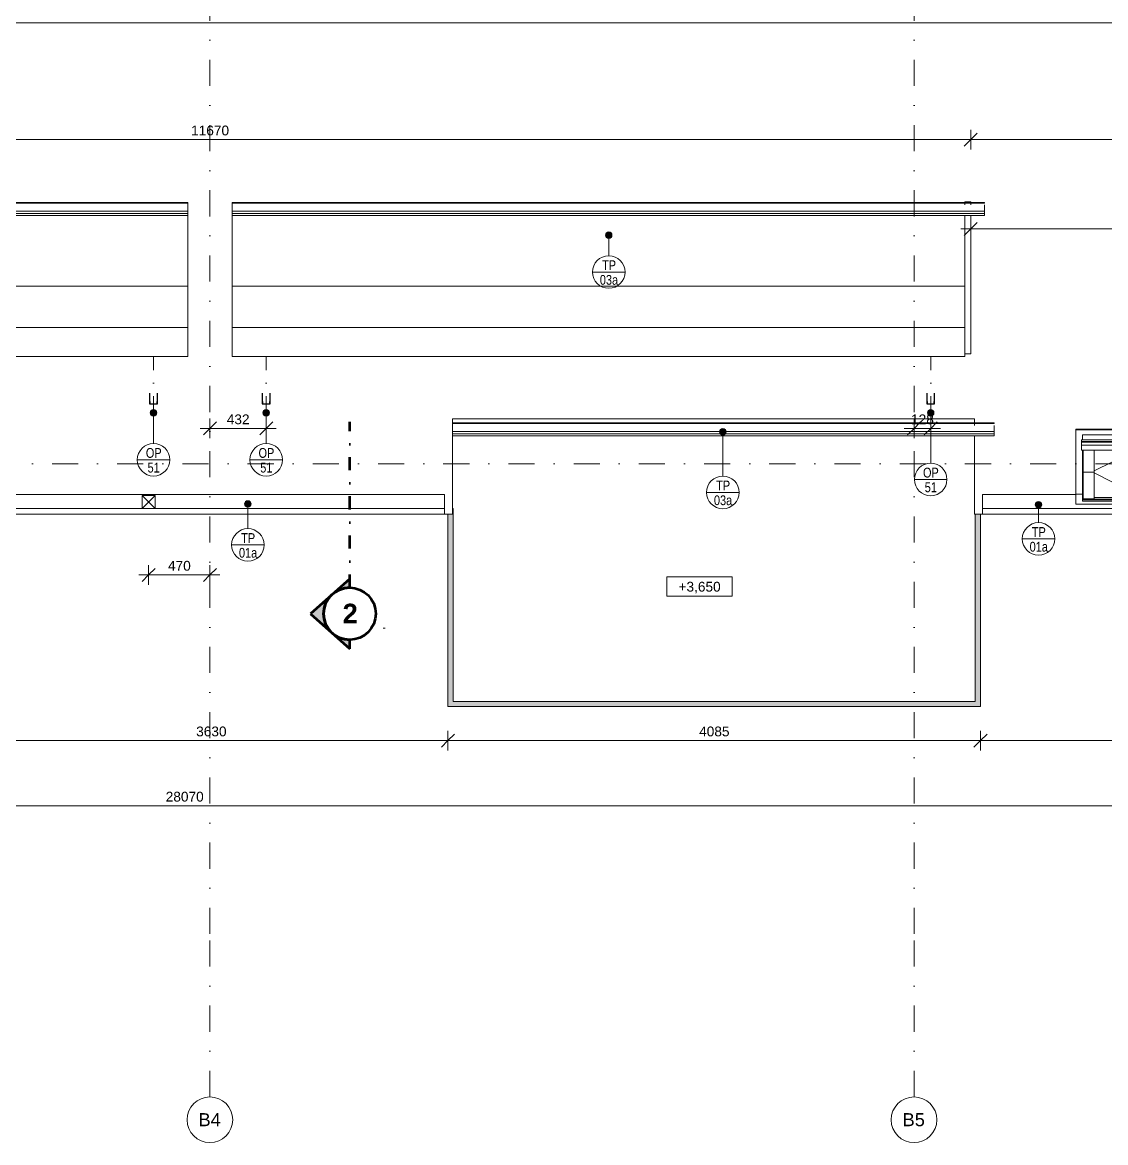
# Model space of a CAD drawing. Header units: millimetres. Extents: x -8143 to 29312, y -1655 to 58543.
# Drawn here: x 5733 to 14040, y 38750 to 47338 of the extents above; entities that cross this region are included whole.
import ezdxf

# ---------------------------------------------------------------- set-up
doc = ezdxf.new("R2010")
doc.units = ezdxf.units.MM
for name, pattern in [('HA_DashDot_10mm-S3mm', [500, 200, -150, 0, -150]), ('HA_DashDot_4mm-S1mm', [200, 100, -50, 0, -50]), ('HA_DashDot_6mm-S2mm', [300, 100, -100, 0, -100])]:
    doc.linetypes.add(name, pattern=pattern)
for name, color, linetype, lineweight in [('A-____-____-DIMS', 9, 'Continuous', 5), ('A-____-____-DIMS-50', 9, 'Continuous', 5), ('A-DETL-____-CNTR', 9, 'HA_DashDot_6mm-S2mm', 9), ('A-FLOR-____-OVHD', 9, 'HA_DashDot_4mm-S1mm', 25), ('A-FLOR-HRAL-OTLN', 9, 'Continuous', 9), ('A-GENM-____-IDEN', 9, 'Continuous', 9), ('A-GENM-____-OTLN', 9, 'Continuous', 9), ('A-GLAZ-____-OTLN', 9, 'Continuous', 5), ('A-ROOF-____-OTLN', 9, 'Continuous', 9), ('A-WALL-____-OTLN', 9, 'Continuous', 9), ('G-____-____-DIMS', 9, 'Continuous', 5), ('G-____-____-SYMB', 9, 'HA_DashDot_4mm-S1mm', 9), ('M-HVAC-DUCT-OTLN', 9, 'Continuous', 9), ('S-BEAM-____-OTLN', 9, 'Continuous', 9), ('S-GRID-____-IDEN', 9, 'Continuous', 9), ('S-GRID-____-OTLN', 9, 'Continuous', 5)]:
    doc.layers.add(name, color=color, linetype=linetype, lineweight=lineweight)
doc.styles.add('Arial', font='arial.ttf', dxfattribs={"height": 100})
doc.styles.add('Arial_1', font='arial.ttf', dxfattribs={"height": 75})
doc.styles.add('Arial_3', font='arial.ttf', dxfattribs={"height": 50})
doc.styles.add('Arial_4', font='arial.ttf', dxfattribs={"width": 0.8, "height": 75})
doc.styles.add('Arial_B', font='arialbd.ttf', dxfattribs={"height": 150})
doc.dimstyles.new('Inner_Dimensions', dxfattribs={"dimscale": 304.8, "dimtxt": 76.519455, "dimasz": 0.328084, "dimexe": 0.246063, "dimexo": 0.0625, "dimgap": 0.032808, "dimtad": 1, "dimdec": 0, "dimzin": 0, "dimdsep": 46, "dimtxsty": 'Arial_1', "dimblk1": 'OBLIQUE', "dimblk2": 'OBLIQUE', "dimsah": 1, "dimcen": 0.09, "dimdle": 0.246063, "dimazin": 0, "dimtfac": 1, "dimtdec": 4, "dimtix": 1, "dimtmove": 0, "dimatfit": 3, "dimfxl": 0.246063, "dimfxlon": 1, "dimtvp": 1, "dimtolj": 1, "dimtzin": 0, "dimlwd": 9, "dimlwe": 9, "dimarcsym": 2})
doc.dimstyles.new('Inner_Dimensions_2', dxfattribs={"dimscale": 304.8, "dimtxt": 76.519455, "dimasz": 0.328084, "dimexe": 0.246063, "dimexo": 0.0625, "dimgap": 0.032808, "dimtad": 1, "dimdec": 0, "dimzin": 0, "dimdsep": 46, "dimtxsty": 'Arial_1', "dimblk1": 'OBLIQUE', "dimblk2": 'OBLIQUE', "dimsah": 1, "dimcen": 0.09, "dimdle": 0.246063, "dimazin": 0, "dimtfac": 1, "dimtdec": 4, "dimtix": 1, "dimtmove": 2, "dimatfit": 3, "dimfxl": 0.246063, "dimfxlon": 1, "dimtvp": 1, "dimtolj": 1, "dimtzin": 0, "dimlwd": 9, "dimlwe": 9, "dimarcsym": 2})

# ---------------------------------------------------------------- blocks, each defined once
blk = doc.blocks.new('BD Libus_IFC_ifc-1-DPS_STŘECHA - B')
at = {"layer": 'S-BEAM-____-OTLN', "color": 7}
for p, q in [((7000.7, 45000), (1380.7, 45000)), ((12960.7, 45000), (7340.7, 45000))]:
    blk.add_line(p, q, dxfattribs=at)
blk = doc.blocks.new('Top Rail Type - Top Rail_Internal_-1473026-DPS_STŘECHA - B')
at = {"layer": 'A-FLOR-HRAL-OTLN'}
for points in [[(8995.7, 42092.7), (9035.7, 42132.7), (9035.7, 43612.7), (9030.6, 43612.7), (9030.4, 43567.7), (8995.7, 43567.2), (8995.7, 42929.6)], [(13080.7, 42092.7), (13080.7, 43567.7), (13040.7, 43567.2), (13040.7, 42132.7)], [(13080.7, 42092.7), (13040.7, 42132.7), (9035.7, 42132.7), (8995.7, 42092.7), (12011.8, 42092.7)]]:
    blk.add_hatch(color=256, dxfattribs=at).paths.add_polyline_path(points)
for p, q in [((8995.7, 42092.7), (8995.7, 43567.2)), ((9030.6, 43612.7), (9035.7, 43612.7)), ((9035.7, 43612.7), (9035.7, 42132.7)), ((13040.7, 42132.7), (13040.7, 43567.2)), ((13080.7, 43567.2), (13080.7, 42092.7)), ((13080.7, 42092.7), (8995.7, 42092.7)), ((9035.7, 42132.7), (13040.7, 42132.7))]:
    blk.add_line(p, q, dxfattribs=at)
blk = doc.blocks.new('Top Rail Type - Top Rail_Internal_-V4-DPS_STŘECHA - B')
at = {"layer": 'A-FLOR-HRAL-OTLN'}
for p, q in [((8995.7, 43567.2), (8995.7, 42092.7)), ((9035.7, 43612.7), (9030.6, 43612.7)), ((9035.7, 43612.7), (9035.7, 42132.7)), ((13040.7, 42132.7), (13040.7, 43567.2)), ((13080.7, 42092.7), (13080.7, 43567.2)), ((8995.7, 42092.7), (13080.7, 42092.7)), ((9035.7, 42132.7), (13040.7, 42132.7))]:
    blk.add_line(p, q, dxfattribs=at)
blk = doc.blocks.new('Roof-Windows_VELUX_GLL_1061 - PK06-1809139-DPS_STŘECHA - B')
at = {"layer": 'A-GLAZ-____-OTLN'}
for p, q in [((13812.2, 44220.1), (14854.2, 44220.1)), ((13812.2, 44215.5), (13812.2, 44220.1)), ((14854.2, 44215.5), (13812.2, 44215.5)), ((13812.2, 44215.5), (13812.2, 43721.6)), ((13862.2, 44176.9), (14804.2, 44176.9)), ((13862.2, 44137.9), (13862.2, 44176.9)), ((14804.2, 44176.9), (14804.2, 44137.9)), ((14854.2, 44215.5), (14854.2, 44220.1)), ((14854.2, 43721.6), (14854.2, 44215.5)), ((13854.1, 44125.3), (13854.1, 44137.9)), ((14812.3, 44137.9), (13854.1, 44137.9)), ((13854.1, 44119.9), (13854.1, 44125.3)), ((14812.3, 44125.3), (13854.1, 44125.3)), ((13854.1, 44096.5), (13854.1, 44119.9)), ((14812.3, 44119.9), (13854.1, 44119.9)), ((14812.3, 44096.5), (13854.1, 44096.5)), ((13854.1, 44096.5), (13854.1, 44057.5)), ((14812.3, 44137.9), (14812.3, 44125.3)), ((14812.3, 44125.3), (14812.3, 44119.9)), ((14812.3, 44119.9), (14812.3, 44096.5)), ((14812.3, 44057.5), (14812.3, 44096.5)), ((14812.3, 44057.5), (13854.1, 44057.5)), ((13862.2, 43697), (13862.2, 44057.5)), ((13868.6, 44057.5), (13868.6, 43890.7)), ((13951.8, 43899.4), (14271.3, 44057.5)), ((13951.8, 43890.7), (13951.8, 44057.5)), ((14714.6, 43899.4), (14395.1, 44057.5)), ((14714.6, 44057.5), (14714.6, 43890.7)), ((14797.8, 43890.7), (14797.8, 44057.5)), ((14804.2, 43697), (14804.2, 44057.5)), ((13868.6, 43890.7), (13951.8, 43890.7)), ((13868.6, 43684.6), (13868.6, 43890.7)), ((13951.8, 43890.7), (13868.6, 43890.7)), ((13951.8, 43684.6), (13951.8, 43890.7)), ((14714.6, 43890.7), (14797.8, 43890.7)), ((14714.6, 43890.7), (14714.6, 43684.6)), ((14797.8, 43890.7), (14714.6, 43890.7)), ((14797.8, 43890.7), (14797.8, 43684.6)), ((14318.9, 43697), (13951.8, 43885.1)), ((14347.4, 43697), (14714.6, 43885.1)), ((13812.2, 43721.6), (13862.2, 43721.6)), ((13862.2, 43721.6), (13812.2, 43721.6)), ((13812.2, 43721.6), (13812.2, 43644.3)), ((14804.2, 43721.6), (14854.2, 43721.6)), ((14854.2, 43721.6), (14804.2, 43721.6)), ((14854.2, 43644.3), (14854.2, 43721.6)), ((13812.2, 43644.3), (14854.2, 43644.3)), ((13862.2, 43688.4), (13862.2, 43697)), ((13868.6, 43697), (13862.2, 43697)), ((13862.2, 43684), (13862.2, 43688.4)), ((13862.2, 43677.2), (13862.2, 43684)), ((14804.2, 43684), (13862.2, 43684)), ((14804.2, 43677.2), (13862.2, 43677.2)), ((13862.2, 43668.7), (13862.2, 43676.7)), ((13862.2, 43668.6), (14804.2, 43668.6)), ((13951.8, 43684.6), (13868.6, 43684.6)), ((14714.6, 43697), (13951.8, 43697)), ((14797.8, 43684.6), (14714.6, 43684.6)), ((14804.2, 43697), (14797.8, 43697)), ((14804.2, 43697), (14804.2, 43688.4)), ((14804.2, 43688.4), (14804.2, 43684)), ((14804.2, 43684), (14804.2, 43677.2)), ((14804.2, 43676.7), (14804.2, 43668.7))]:
    blk.add_line(p, q, dxfattribs=at)
blk = doc.blocks.new('HA_GM_Gutter_Balcony - HA_GM_Gutter_Facade TP03-1677794-DPS_STŘECHA - B')
at = {"layer": 'A-GENM-____-OTLN'}
for p, q in [((0, 70), (0, 75)), ((5770, 75), (0, 75)), ((5770, 70), (0, 70)), ((0, 10), (0, 56.1)), ((0, -7.9), (0, 10)), ((5770, 10), (0, 10)), ((5770, 75), (5770, 70)), ((5770, 56.1), (5770, 10)), ((5770, 10), (5770, -7.9)), ((0, -25.1), (0, -7.9)), ((5770, -7.9), (0, -7.9)), ((5770, -25.1), (0, -25.1)), ((5770, -7.9), (5770, -25.1))]:
    blk.add_line(p, q, dxfattribs=at)
blk = doc.blocks.new('HA_GM_Gutter_Balcony - HA_GM_Gutter_Facade TP03-1677482-DPS_STŘECHA - B')
at = {"layer": 'A-GENM-____-OTLN'}
for p, q in [((0, 70), (0, 75)), ((4155, 75), (0, 75)), ((0, 10), (0, 70)), ((4155, 70), (0, 70)), ((0, -7.9), (0, 10)), ((4155, 10), (0, 10)), ((4155, 75), (4155, 70)), ((4155, 56.1), (4155, 10)), ((4155, 10), (4155, -7.9)), ((0, -25.1), (0, -7.9)), ((4155, -7.9), (0, -7.9)), ((4155, -25.1), (0, -25.1)), ((4155, -7.9), (4155, -25.1))]:
    blk.add_line(p, q, dxfattribs=at)
blk = doc.blocks.new('HA_GM_Gutter_Balcony - HA_GM_Gutter_Facade TP03-1677852-DPS_STŘECHA - B')
at = {"layer": 'A-GENM-____-OTLN'}
for p, q in [((0, 7.9), (0, 25.1)), ((0, 25.1), (5770, 25.1)), ((0, -10), (0, 7.9)), ((0, 7.9), (5770, 7.9)), ((5770, 25.1), (5770, 7.9)), ((5770, 7.9), (5770, -10)), ((0, -56.1), (0, -10)), ((0, -10), (5770, -10)), ((0, -75), (0, -70)), ((0, -70), (5770, -70)), ((0, -75), (5770, -75)), ((5770, -10), (5770, -56.1)), ((5770, -70), (5770, -75))]:
    blk.add_line(p, q, dxfattribs=at)
blk = doc.blocks.new('TP11-chrlič1 - TP11-chrlič-1750098-DPS_STŘECHA - B')
at = {"layer": 'A-GENM-____-OTLN'}
for p, q in [((1512.8, 44432.1), (1512.8, 44414.7)), ((1562.8, 44414.7), (1512.8, 44414.7)), ((1562.8, 44414.7), (1562.8, 44432.1))]:
    blk.add_line(p, q, dxfattribs=at)
blk = doc.blocks.new('TP11-chrlič2 - TP11-chrlič-1750136-DPS_STŘECHA - B')
at = {"layer": 'A-GENM-____-OTLN'}
for p, q in [((1512.8, 44432.1), (1512.8, 44414.7)), ((1562.8, 44414.7), (1512.8, 44414.7)), ((1562.8, 44414.7), (1562.8, 44432.1))]:
    blk.add_line(p, q, dxfattribs=at)
blk = doc.blocks.new('TP11-chrlič3 - TP11-chrlič-1750161-DPS_STŘECHA - B')
at = {"layer": 'A-GENM-____-OTLN'}
for p, q in [((1512.8, 44432.1), (1512.8, 44414.7)), ((1562.8, 44414.7), (1512.8, 44414.7)), ((1562.8, 44414.7), (1562.8, 44432.1))]:
    blk.add_line(p, q, dxfattribs=at)
blk = doc.blocks.new('Grid - Radius 3_5mm-353793-DPS_STŘECHA - B')
at = {"layer": 'S-GRID-____-IDEN'}
blk.add_circle((0, 0), 3.5, dxfattribs=at)
blk = doc.blocks.new('Spot Elevations - Generic-448778-DPS_STŘECHA - B')
at = {"layer": 'G-____-____-DIMS', "lineweight": 9}
for p, q in [((-5, 0), (-5, 3)), ((-5, 3), (5, 3)), ((5, 3), (5, 0)), ((5, 0), (-5, 0))]:
    blk.add_line(p, q, dxfattribs=at)
blk = doc.blocks.new('Section - With Sheet Number-366786-DPS_STŘECHA - B')
at = {"layer": 'G-____-____-SYMB', "linetype": 'Continuous', "lineweight": 5}
h = blk.add_hatch(color=256, dxfattribs=at)
edge = h.paths.add_edge_path()
edge.add_line((1.37, 0), (0, 0))
edge.add_arc((-4, 0), 4, 0, 180)
edge.add_line((-8, 0), (-9.37, 0))
edge.add_line((-9.37, 0), (-4, 6))
edge.add_line((-4, 6), (1.37, 0))
at = {"layer": 'G-____-____-SYMB', "linetype": 'Continuous', "lineweight": 100}
for p, q in [((-4, 6), (-9.37, 0)), ((1.37, 0), (-4, 6)), ((-9.37, 0), (-8, 0)), ((0, 0), (1.37, 0))]:
    blk.add_line(p, q, dxfattribs=at)
blk.add_circle((-4, 0), 4, dxfattribs=at)
blk.add_arc((-4, 0), 4, 0, 180, dxfattribs=at)
blk = doc.blocks.new('HA_TAG_GM_Products - Generic-588599-DPS_STŘECHA - B')
at = {"layer": 'A-GENM-____-IDEN'}
blk.add_line((-2.5, 0), (2.5, 0), dxfattribs=at)
blk.add_circle((0, 0), 2.5, dxfattribs=at)
blk = doc.blocks.new('DIMBLOCK1-DPS_STŘECHA - B')
at = {"layer": 'A-____-____-DIMS-50', "lineweight": 9}
for p, q in [((7170.7, 44300.4), (7170.7, 44150.4)), ((7170.7, 44225.4), (7170.7, 44300.4)), ((7170.7, 44225.4), (7220.7, 44275.4)), ((7602.8, 44300.4), (7602.8, 44150.4)), ((7602.8, 44225.4), (7602.8, 44300.4)), ((7602.8, 44225.4), (7652.8, 44275.4)), ((7095.7, 44225.4), (7677.8, 44225.4)), ((7170.7, 44225.4), (7120.7, 44175.4)), ((7602.8, 44225.4), (7552.8, 44175.4))]:
    blk.add_line(p, q, dxfattribs=at)
at = {"layer": 'A-____-____-DIMS-50', "color": 0, "lineweight": 9, "insert": (7300.2, 44332.8), "char_height": 75, "width": 207.662, "attachment_point": 1, "line_spacing_factor": 0.941778, "style": 'Arial_1'}
blk.add_mtext('432', dxfattribs=at)
blk = doc.blocks.new('_Oblique')
at = {"color": 0, "linetype": 'ByBlock', "lineweight": -2}
blk.add_line((-0.5, -0.5), (0.5, 0.5), dxfattribs=at)
blk = doc.blocks.new('DIMBLOCK2-DPS_STŘECHA - B')
at = {"layer": 'A-____-____-DIMS-50', "lineweight": 9}
for p, q in [((12570.7, 44300.4), (12570.7, 44150.4)), ((12570.7, 44225.4), (12570.7, 44300.4)), ((12570.7, 44225.4), (12620.7, 44275.4)), ((12698.6, 44300.4), (12698.6, 44150.4)), ((12698.6, 44225.4), (12698.6, 44300.4)), ((12698.6, 44225.4), (12748.6, 44275.4)), ((12495.7, 44225.4), (12773.6, 44225.4)), ((12570.7, 44225.4), (12520.7, 44175.4)), ((12698.6, 44225.4), (12648.6, 44175.4))]:
    blk.add_line(p, q, dxfattribs=at)
at = {"layer": 'A-____-____-DIMS-50', "color": 0, "lineweight": 9, "insert": (12548.1, 44332.8), "char_height": 75, "width": 207.662, "attachment_point": 1, "line_spacing_factor": 0.941778, "style": 'Arial_1'}
blk.add_mtext('128', dxfattribs=at)
blk = doc.blocks.new('DIMBLOCK45-DPS_STŘECHA - B')
at = {"layer": 'A-____-____-DIMS-50', "lineweight": 9}
for p, q in [((13005.7, 45830.4), (13005.7, 45680.4)), ((13005.7, 45755.4), (13005.7, 45830.4)), ((13005.7, 45755.4), (13055.7, 45805.4)), ((15615.7, 45830.4), (15615.7, 45680.4)), ((15615.7, 45755.4), (15615.7, 45830.4)), ((15615.7, 45755.4), (15665.7, 45805.4)), ((12930.7, 45755.4), (15615.7, 45755.4)), ((13005.7, 45755.4), (12955.7, 45705.4)), ((15615.7, 45755.4), (15565.7, 45705.4))]:
    blk.add_line(p, q, dxfattribs=at)
at = {"layer": 'A-____-____-DIMS-50', "color": 0, "lineweight": 9, "insert": (14195.3, 45862.8), "char_height": 75, "width": 276.883, "attachment_point": 1, "line_spacing_factor": 0.941778, "style": 'Arial_1'}
blk.add_mtext('2610', dxfattribs=at)
blk = doc.blocks.new('DIMBLOCK56-DPS_STŘECHA - B')
at = {"layer": 'A-____-____-DIMS-50', "lineweight": 9}
for p, q in [((1335.7, 46514.8), (1335.7, 46364.8)), ((1335.7, 46439.8), (1335.7, 46514.8)), ((1335.7, 46439.8), (1385.7, 46489.8)), ((13005.7, 46514.8), (13005.7, 46364.8)), ((13005.7, 46439.8), (13005.7, 46514.8)), ((13005.7, 46439.8), (13055.7, 46489.8)), ((1335.7, 46439.8), (1285.7, 46389.8)), ((1335.7, 46439.8), (13005.7, 46439.8)), ((13005.7, 46439.8), (12955.7, 46389.8))]:
    blk.add_line(p, q, dxfattribs=at)
at = {"layer": 'A-____-____-DIMS-50', "color": 0, "lineweight": 9, "insert": (7026.5, 46547.2), "char_height": 75, "width": 346.103, "attachment_point": 1, "line_spacing_factor": 0.941778, "style": 'Arial_1'}
blk.add_mtext('11670', dxfattribs=at)
blk = doc.blocks.new('DIMBLOCK57-DPS_STŘECHA - B')
at = {"layer": 'A-____-____-DIMS-50', "lineweight": 9}
for p, q in [((13005.7, 46514.8), (13005.7, 46364.8)), ((13005.7, 46439.8), (13005.7, 46514.8)), ((13005.7, 46439.8), (13055.7, 46489.8)), ((21205.7, 46514.8), (21205.7, 46364.8)), ((21205.7, 46439.8), (21205.7, 46514.8)), ((21205.7, 46439.8), (21255.7, 46489.8)), ((13005.7, 46439.8), (12955.7, 46389.8)), ((13005.7, 46439.8), (21280.7, 46439.8)), ((21205.7, 46439.8), (21155.7, 46389.8))]:
    blk.add_line(p, q, dxfattribs=at)
at = {"layer": 'A-____-____-DIMS-50', "color": 0, "lineweight": 9, "insert": (16990.3, 46547.2), "char_height": 75, "width": 276.883, "attachment_point": 1, "line_spacing_factor": 0.941778, "style": 'Arial_1'}
blk.add_mtext('8200', dxfattribs=at)
blk = doc.blocks.new('DIMBLOCK62-DPS_STŘECHA - B')
at = {"layer": 'A-____-____-DIMS-50', "lineweight": 9}
for p, q in [((5366, 41832.3), (5316, 41782.3)), ((5366, 41907.3), (5366, 41757.3)), ((5366, 41832.3), (5366, 41907.3)), ((5366, 41832.3), (5416, 41882.3)), ((5366, 41832.3), (8995.7, 41832.3)), ((8995.7, 41832.3), (8945.7, 41782.3)), ((8995.7, 41907.3), (8995.7, 41757.3)), ((8995.7, 41832.3), (8995.7, 41907.3)), ((8995.7, 41832.3), (9045.7, 41882.3))]:
    blk.add_line(p, q, dxfattribs=at)
at = {"layer": 'A-____-____-DIMS-50', "color": 0, "lineweight": 9, "insert": (7065.5, 41939.6), "char_height": 75, "width": 276.883, "attachment_point": 1, "line_spacing_factor": 0.941778, "style": 'Arial_1'}
blk.add_mtext('3630', dxfattribs=at)
blk = doc.blocks.new('DIMBLOCK63-DPS_STŘECHA - B')
at = {"layer": 'A-____-____-DIMS-50', "lineweight": 9}
for p, q in [((8995.7, 41832.3), (8945.7, 41782.3)), ((8995.7, 41907.3), (8995.7, 41757.3)), ((8995.7, 41832.3), (8995.7, 41907.3)), ((8995.7, 41832.3), (9045.7, 41882.3)), ((8995.7, 41832.3), (13080.7, 41832.3)), ((13080.7, 41832.3), (13030.7, 41782.3)), ((13080.7, 41907.3), (13080.7, 41757.3)), ((13080.7, 41832.3), (13080.7, 41907.3)), ((13080.7, 41832.3), (13130.7, 41882.3))]:
    blk.add_line(p, q, dxfattribs=at)
at = {"layer": 'A-____-____-DIMS-50', "color": 0, "lineweight": 9, "insert": (10922.8, 41939.6), "char_height": 75, "width": 276.883, "attachment_point": 1, "line_spacing_factor": 0.941778, "style": 'Arial_1'}
blk.add_mtext('4085', dxfattribs=at)
blk = doc.blocks.new('DIMBLOCK64-DPS_STŘECHA - B')
at = {"layer": 'A-____-____-DIMS-50', "lineweight": 9}
for p, q in [((13080.7, 41832.3), (13030.7, 41782.3)), ((13080.7, 41907.3), (13080.7, 41757.3)), ((13080.7, 41832.3), (13080.7, 41907.3)), ((13080.7, 41832.3), (13130.7, 41882.3)), ((13080.7, 41832.3), (15585.7, 41832.3)), ((15585.7, 41832.3), (15535.7, 41782.3)), ((15585.7, 41907.3), (15585.7, 41757.3)), ((15585.7, 41832.3), (15585.7, 41907.3)), ((15585.7, 41832.3), (15635.7, 41882.3))]:
    blk.add_line(p, q, dxfattribs=at)
at = {"layer": 'A-____-____-DIMS-50', "color": 0, "lineweight": 9, "insert": (14217.8, 41939.6), "char_height": 75, "width": 276.883, "attachment_point": 1, "line_spacing_factor": 0.941778, "style": 'Arial_1'}
blk.add_mtext('2505', dxfattribs=at)
blk = doc.blocks.new('DIMBLOCK67-DPS_STŘECHA - B')
at = {"layer": 'A-____-____-DIMS-50', "lineweight": 9}
for p, q in [((-6864.3, 41407.3), (-6864.3, 41257.3)), ((-6864.3, 41332.3), (-6864.3, 41407.3)), ((21205.7, 41407.3), (21205.7, 41257.3)), ((21205.7, 41332.3), (21205.7, 41407.3)), ((-6939.3, 41332.3), (21280.7, 41332.3)), ((-6864.3, 41332.3), (-6914.3, 41282.3)), ((-6864.3, 41332.3), (-6814.3, 41382.3)), ((21205.7, 41332.3), (21155.7, 41282.3)), ((21205.7, 41332.3), (21255.7, 41382.3))]:
    blk.add_line(p, q, dxfattribs=at)
at = {"layer": 'A-____-____-DIMS-50', "color": 0, "lineweight": 9, "insert": (6831.9, 41439.6), "char_height": 75, "width": 346.103, "attachment_point": 1, "line_spacing_factor": 0.941778, "style": 'Arial_1'}
blk.add_mtext('28070', dxfattribs=at)
blk = doc.blocks.new('DIMBLOCK77-DPS_STŘECHA - B')
at = {"layer": 'A-____-____-DIMS-50', "lineweight": 9}
for p, q in [((6700.7, 43177.3), (6700.7, 43027.3)), ((6700.7, 43102.3), (6700.7, 43177.3)), ((6700.7, 43102.3), (6750.7, 43152.3)), ((7170.7, 43177.3), (7170.7, 43027.3)), ((7170.7, 43102.3), (7170.7, 43177.3)), ((7170.7, 43102.3), (7220.7, 43152.3)), ((6625.7, 43102.3), (7245.7, 43102.3)), ((6700.7, 43102.3), (6650.7, 43052.3)), ((7170.7, 43102.3), (7120.7, 43052.3))]:
    blk.add_line(p, q, dxfattribs=at)
at = {"layer": 'A-____-____-DIMS-50', "color": 0, "lineweight": 9, "insert": (6849.2, 43209.7), "char_height": 75, "width": 207.662, "attachment_point": 1, "line_spacing_factor": 0.941778, "style": 'Arial_1'}
blk.add_mtext('470', dxfattribs=at)

msp = doc.modelspace()

# ---------------------------------------------------------------- hatches: boundary and pattern name
at = {"layer": 'A-GENM-____-IDEN'}
h = msp.add_hatch(color=256, dxfattribs=at)
edge = h.paths.add_edge_path()
edge.add_arc((10229.5, 45707.8), 25, 0, 360)
h = msp.add_hatch(color=256, dxfattribs=at)
edge = h.paths.add_edge_path()
edge.add_arc((6738.6, 44344.7), 25, 0, 360)
h = msp.add_hatch(color=256, dxfattribs=at)
edge = h.paths.add_edge_path()
edge.add_arc((7602.8, 44344.7), 25, 0, 360)
h = msp.add_hatch(color=256, dxfattribs=at)
edge = h.paths.add_edge_path()
edge.add_arc((12698.6, 44344.7), 25, 0, 360)
h = msp.add_hatch(color=256, dxfattribs=at)
edge = h.paths.add_edge_path()
edge.add_arc((11104.6, 44199), 25, 0, 360)
h = msp.add_hatch(color=256, dxfattribs=at)
edge = h.paths.add_edge_path()
edge.add_arc((7461.9, 43646.2), 25, 0, 360)
h = msp.add_hatch(color=256, dxfattribs=at)
edge = h.paths.add_edge_path()
edge.add_arc((13525.7, 43640.5), 25, 0, 360)

# ---------------------------------------------------------------- linework, layer by layer
at = {"layer": 'A-DETL-____-CNTR'}
for p, q in [((6738.6, 44372.7), (6738.6, 44797)), ((7602.8, 44372.7), (7602.8, 44797)), ((12698.6, 44372.7), (12698.6, 44797))]:
    msp.add_line(p, q, dxfattribs=at)
at = {"layer": 'A-FLOR-____-OVHD'}
for p, q in [((6708.6, 44494.7), (6708.6, 44414.7)), ((6768.6, 44414.7), (6768.6, 44494.7)), ((7572.8, 44494.7), (7572.8, 44414.7)), ((7632.8, 44414.7), (7632.8, 44494.7)), ((12668.6, 44494.7), (12668.6, 44414.7)), ((12728.6, 44414.7), (12728.6, 44494.7)), ((6708.6, 44414.7), (6768.6, 44414.7)), ((7572.8, 44414.7), (7632.8, 44414.7)), ((12668.6, 44414.7), (12728.6, 44414.7))]:
    msp.add_line(p, q, dxfattribs=at)
at = {"layer": 'A-GENM-____-IDEN'}
for p, q in [((10229.5, 45707.8), (10229.5, 45549.5)), ((6738.6, 44344.7), (6738.6, 44109.8)), ((7602.8, 44344.7), (7602.8, 44109.8)), ((12698.6, 44344.7), (12698.6, 43959)), ((11104.6, 44199), (11104.6, 43859.8)), ((7461.9, 43646.2), (7461.9, 43457.3)), ((13525.7, 43640.5), (13525.7, 43503.6))]:
    msp.add_line(p, q, dxfattribs=at)
for centre in [(10229.5, 45707.8), (6738.6, 44344.7), (7602.8, 44344.7), (12698.6, 44344.7), (11104.6, 44199), (7461.9, 43646.2), (13525.7, 43640.5)]:
    msp.add_circle(centre, 25, dxfattribs=at)
at = {"layer": 'A-ROOF-____-OTLN'}
for p, q in [((-6829.3, 47334.1), (21170.7, 47334.1)), ((7000.7, 45952.3), (7000.7, 45938.4)), ((7340.7, 45938.4), (7340.7, 45952.3)), ((7000.7, 45857.2), (7000.7, 44775.7)), ((7340.7, 44775.7), (7340.7, 45857.2)), ((12960.7, 45857.2), (12960.7, 44775.7)), ((1380.7, 45315.1), (7000.7, 45315.1)), ((7340.7, 45315.1), (12960.7, 45315.1)), ((7000.7, 44775.7), (1380.7, 44775.7)), ((12960.7, 44775.7), (7340.7, 44775.7)), ((9030.6, 43567.7), (9030.6, 44297.7)), ((9030.6, 44297.7), (13035.6, 44297.7)), ((13035.6, 44297.7), (13035.6, 44267.7)), ((13035.6, 44262.7), (13035.6, 44248.9)), ((13035.6, 44167.6), (13035.6, 43567.7)), ((5371, 43719.7), (8970.7, 43719.7)), ((8970.7, 43719.7), (8970.7, 43567.7)), ((13095.7, 43567.7), (13095.7, 43719.7)), ((13095.7, 43719.7), (13812.2, 43719.7)), ((9030.6, 43567.7), (5310.9, 43567.7)), ((5371, 43612.7), (8970.7, 43612.7)), ((15630.6, 43567.7), (13035.6, 43567.7)), ((13095.7, 43612.7), (15570.7, 43612.7))]:
    msp.add_line(p, q, dxfattribs=at)
at = {"layer": 'A-WALL-____-OTLN'}
for p, q in [((12960.7, 45957.3), (12960.7, 45961.7)), ((12960.7, 45961.7), (13005.7, 45961.7)), ((12960.7, 45938.4), (12960.7, 45952.3)), ((13005.7, 45961.7), (13005.7, 45957.3)), ((13005.7, 45952.3), (13005.7, 45938.4)), ((13005.7, 45857.2), (13005.7, 44797)), ((13005.7, 44797), (12960.7, 44797))]:
    msp.add_line(p, q, dxfattribs=at)
at = {"layer": 'G-____-____-SYMB', "linetype": 'HA_DashDot_6mm-S2mm', "lineweight": 100}
msp.add_line((8242.7, 43004.8), (8242.7, 44276.8), dxfattribs=at)
at = {"layer": 'M-HVAC-DUCT-OTLN', "lineweight": 5}
for p, q in [((6749.8, 43612.7), (6650.7, 43711.8)), ((6650.7, 43711.8), (6750.7, 43711.8)), ((6650.7, 43612.7), (6650.7, 43711.8)), ((6750.7, 43711.8), (6651.6, 43612.7)), ((6750.7, 43711.8), (6750.7, 43612.7))]:
    msp.add_line(p, q, dxfattribs=at)
at = {"layer": 'S-GRID-____-OTLN', "linetype": 'HA_DashDot_10mm-S3mm', "lineweight": 9}
for p, q in [((7170.7, 40349.9), (7170.7, 56942.9)), ((12570.7, 40349.9), (12570.7, 56942.9)), ((-6542.6, 43952.7), (20944.4, 43952.7)), ((7170.7, 39099.9), (7170.7, 40349.9)), ((12570.7, 39099.9), (12570.7, 40349.9))]:
    msp.add_line(p, q, dxfattribs=at)

# ---------------------------------------------------------------- block references
at = {"lineweight": 5}
msp.add_blockref('BD Libus_IFC_ifc-1-DPS_STŘECHA - B', (0, 0), dxfattribs=at)
at = {"layer": 'A-FLOR-HRAL-OTLN'}
for name in ['Top Rail Type - Top Rail_Internal_-1473026-DPS_STŘECHA - B', 'Top Rail Type - Top Rail_Internal_-V4-DPS_STŘECHA - B']:
    msp.add_blockref(name, (0, 0), dxfattribs=at)
at = {"layer": 'A-GENM-____-IDEN', "xscale": 49.99999999999998, "yscale": 49.99999999999998, "zscale": 49.99999999999998}
for p in [(10229.5, 45424.5), (6738.6, 43984.8), (7602.8, 43984.8), (12698.6, 43834), (11104.6, 43734.8), (13525.7, 43378.6), (7461.9, 43332.3)]:
    msp.add_blockref('HA_TAG_GM_Products - Generic-588599-DPS_STŘECHA - B', p, dxfattribs=at)
at = {"layer": 'A-GENM-____-OTLN', "rotation": 180}
msp.add_blockref('HA_GM_Gutter_Balcony - HA_GM_Gutter_Facade TP03-1677852-DPS_STŘECHA - B', (7000.7, 45882.3), dxfattribs=at)
at = {"layer": 'A-GENM-____-OTLN'}
for name, p in [('HA_GM_Gutter_Balcony - HA_GM_Gutter_Facade TP03-1677794-DPS_STŘECHA - B', (7340.7, 45882.3)), ('TP11-chrlič1 - TP11-chrlič-1750098-DPS_STŘECHA - B', (5200.8, 0)), ('TP11-chrlič2 - TP11-chrlič-1750136-DPS_STŘECHA - B', (6065, 0)), ('TP11-chrlič3 - TP11-chrlič-1750161-DPS_STŘECHA - B', (11160.8, 0)), ('HA_GM_Gutter_Balcony - HA_GM_Gutter_Facade TP03-1677482-DPS_STŘECHA - B', (9030.7, 44192.7))]:
    msp.add_blockref(name, p, dxfattribs=at)
at = {"layer": 'A-GLAZ-____-OTLN'}
msp.add_blockref('Roof-Windows_VELUX_GLL_1061 - PK06-1809139-DPS_STŘECHA - B', (0, 0), dxfattribs=at)
at = {"layer": 'G-____-____-DIMS', "lineweight": 9, "xscale": 49.99999999999998, "yscale": 49.99999999999998, "zscale": 49.99999999999998}
msp.add_blockref('Spot Elevations - Generic-448778-DPS_STŘECHA - B', (10925.7, 42938.4), dxfattribs=at)
at = {"layer": 'G-____-____-SYMB', "linetype": 'Continuous', "lineweight": 100, "xscale": 49.99999999999998, "yscale": 49.99999999999998, "zscale": 49.99999999999998, "rotation": 90}
msp.add_blockref('Section - With Sheet Number-366786-DPS_STŘECHA - B', (8242.7, 43004.8), dxfattribs=at)
at = {"layer": 'S-GRID-____-IDEN', "xscale": 49.99999999999998, "yscale": 49.99999999999998, "zscale": 49.99999999999998}
for p in [(7170.7, 38924.9), (12570.7, 38924.9)]:
    msp.add_blockref('Grid - Radius 3_5mm-353793-DPS_STŘECHA - B', p, dxfattribs=at)

# ---------------------------------------------------------------- texts
at = {"layer": 'A-GENM-____-IDEN', "lineweight": 5, "char_height": 75, "attachment_point": 1, "style": 'Arial_4'}
for s, insert, width in [('TP', (10178.5, 45514.6), 128.27), ('03a', (10161.3, 45401.9), 169.958), ('OP', (6679.6, 44074.9), 147.51), ('OP', (7543.8, 44074.9), 147.51), ('51', (6692.8, 43962.2), 115.443), ('51', (7557, 43962.2), 115.443), ('OP', (12639.6, 43924.1), 147.51), ('TP', (11053.6, 43824.9), 128.27), ('51', (12652.8, 43811.4), 115.443), ('03a', (11036.4, 43712.2), 169.958), ('TP', (13474.7, 43468.7), 128.27), ('TP', (7410.9, 43422.4), 128.27), ('01a', (7393.7, 43309.6), 169.958), ('01a', (13457.5, 43356), 169.958)]:
    msp.add_mtext(s, dxfattribs=dict(at, insert=insert, width=width))
at = {"layer": 'G-____-____-SYMB', "linetype": 'Continuous', "lineweight": 5, "attachment_point": 1}
for s, insert, char_height, width, style in [('\\fArial|b1|i0|c0|p34|;2', (8188.6, 42881.4), 150, 144.304, 'Arial_B'), ('-', (8496.2, 42724.4), 50, 28.059, 'Arial_3')]:
    msp.add_mtext(s, dxfattribs=dict(at, insert=insert, char_height=char_height, width=width, style=style))
at = {"layer": 'S-GRID-____-IDEN', "lineweight": 5, "char_height": 100, "width": 212.447, "attachment_point": 1, "style": 'Arial'}
for s, insert in [('B4', (7083.3, 38975.6)), ('B5', (12483.3, 38975.6))]:
    msp.add_mtext(s, dxfattribs=dict(at, insert=insert))

# ---------------------------------------------------------------- dimensions: what is measured, and where the dimension line sits
at = {"layer": 'A-____-____-DIMS', "lineweight": 9}
for base, p1, p2, override, picture, middle in [((13005.7, 46439.8), (1335.7, 46514.8), (13005.7, 46514.8), {"dimpost": '<>', "dimfxl": 11670}, 'DIMBLOCK56-DPS_STŘECHA - B', (7170.7, 46488.1)), ((21205.7, 46439.8), (13005.7, 46514.8), (21205.7, 46514.8), {"dimpost": '<>', "dimfxl": 8200}, 'DIMBLOCK57-DPS_STŘECHA - B', (17105.7, 46488.1)), ((15615.7, 45755.4), (13005.7, 45830.4), (15615.7, 45830.4), {"dimpost": '<>', "dimfxl": 2609.999998}, 'DIMBLOCK45-DPS_STŘECHA - B', (14310.7, 45803.7)), ((7602.8, 44225.4), (7170.7, 44300.4), (7602.8, 44300.4), {"dimpost": '<>', "dimfxl": 432.119727}, 'DIMBLOCK1-DPS_STŘECHA - B', (7386.7, 44273.7)), ((12698.6, 44225.4), (12570.7, 44300.4), (12698.6, 44300.4), {"dimpost": '<>', "dimfxl": 127.880273}, 'DIMBLOCK2-DPS_STŘECHA - B', (12634.6, 44273.7)), ((7170.7, 43102.3), (6700.7, 43177.3), (7170.7, 43177.3), {"dimpost": '<>', "dimfxl": 470}, 'DIMBLOCK77-DPS_STŘECHA - B', (6935.7, 43150.6)), ((8995.7, 41832.3), (5366, 41907.3), (8995.7, 41907.3), {"dimpost": '<>', "dimfxl": 3629.713092}, 'DIMBLOCK62-DPS_STŘECHA - B', (7180.8, 41880.6)), ((13080.7, 41832.3), (8995.7, 41907.3), (13080.7, 41907.3), {"dimpost": '<>', "dimfxl": 4085}, 'DIMBLOCK63-DPS_STŘECHA - B', (11038.2, 41880.6)), ((15585.7, 41832.3), (13080.7, 41907.3), (15585.7, 41907.3), {"dimpost": '<>', "dimfxl": 2504.985583}, 'DIMBLOCK64-DPS_STŘECHA - B', (14333.2, 41880.6))]:
    dim = msp.add_linear_dim(base=base, p1=p1, p2=p2, dimstyle='Inner_Dimensions', override=override, dxfattribs=at)
    dim.commit()
    dim.dimension.update_dxf_attribs({"geometry": picture, "text_midpoint": middle})
dim = msp.add_linear_dim(base=(21205.7, 41332.3), p1=(-6864.3, 41407.3), p2=(21205.7, 41407.3), dimstyle='Inner_Dimensions_2', override={"dimpost": '<>', "dimfxl": 28070}, dxfattribs=at)
dim.commit()
dim.dimension.update_dxf_attribs({"geometry": 'DIMBLOCK67-DPS_STŘECHA - B', "text_midpoint": (7004.9, 41389.6), "dimtype": 160})

# ---------------------------------------------------------------- next in the draw order: texts
at = {"layer": 'G-____-____-DIMS', "lineweight": 9, "insert": (10764.6, 43049.3), "char_height": 75, "width": 386.567, "attachment_point": 1, "line_spacing_factor": 0.941778, "style": 'Arial_1', "bg_fill": 3, "box_fill_scale": 1.25, "bg_fill_color": 256, "bg_fill_true_color": 13158600, "bg_fill_transparency": 0}
msp.add_mtext('+3,650', dxfattribs=at)

doc.saveas('drawing.dxf')
